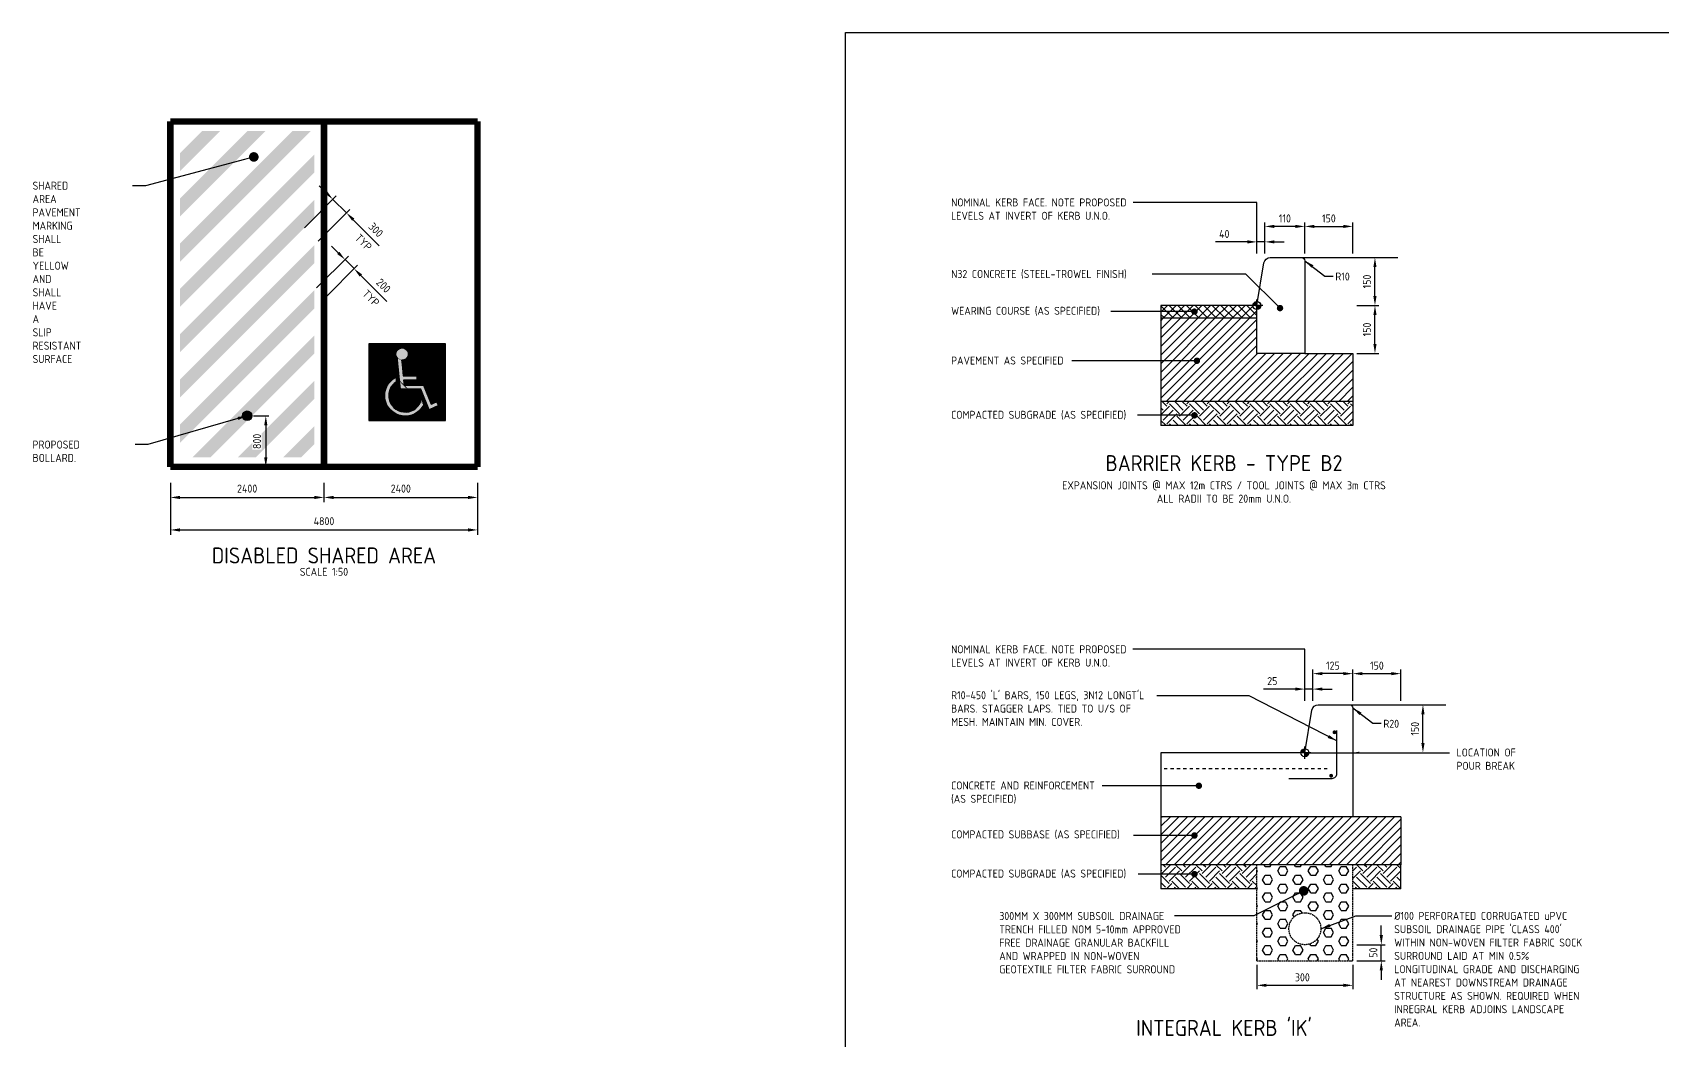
# Model space of a CAD drawing. Header units: metres. Extents: x -11330 to 7985, y 7141 to 12399.
# Drawn here: x -2515 to 2578, y 9249 to 12399 of the extents above; entities that cross this region are included whole.
import ezdxf
from ezdxf import colors
from ezdxf.entities.mleader import LeaderData, LeaderLine
from ezdxf.enums import TextEntityAlignment as Align
from ezdxf.math import Vec2, Vec3

# ---------------------------------------------------------------- set-up
doc = ezdxf.new("R2010")
doc.units = ezdxf.units.M
for name, pattern in [('DAS2535', [7, 5, -2]), ('DASHED', [20, 10, -10]), ('DASHED2', [6, 4, -2])]:
    doc.linetypes.add(name, pattern=pattern)
for name, color, linetype in [('_NRP-CONCRETE', 7, 'Continuous'), ('_NRP-DIMENSIONS', 1, 'Continuous'), ('_NRP-GEN THIN', 7, 'Continuous'), ('_NRP-GROUND LINE', 7, 'Continuous'), ('_NRP-HATCH', 250, 'Continuous'), ('_NRP-REINFT BARS TIES S', 7, 'Continuous'), ('_NRP-REINFT MESH', 7, 'DASHED'), ('_NRP-SETOUT POINT', 230, 'Continuous'), ('_NRP-SUBBASE EARTHWORKS', 251, 'Continuous'), ('_NRP-SUBBASE MEMBRANE', 7, 'DAS2535'), ('_NRP-TEXT 2.5', 7, 'Continuous'), ('_NRP-TEXT 5.0', 4, 'Continuous'), ('C_LNMK_CHEVRON', 4, 'Continuous'), ('C_TEXT_DIMS', 1, 'Continuous'), ('C_TEXT_MLEADER', 1, 'Continuous'), ('XREF', 7, 'Continuous')]:
    doc.layers.add(name, color=color, linetype=linetype)
doc.layers.add('_NRP-SETOUT', color=40, linetype='Continuous', plot=False)
doc.layers.add('VPORTS', color=11, linetype='Continuous', plot=False)
doc.styles.add('ISOCP', font='isocp.shx')
doc.dimstyles.new('DETAILS', dxfattribs={"dimtxt": 2.5, "dimasz": 3, "dimexe": 1.25, "dimexo": 1.25, "dimgap": 1.25, "dimtad": 1, "dimdec": 0, "dimzin": 1, "dimdsep": 46, "dimtxsty": 'ISOCP', "dimcen": 1.5, "dimclrd": 1, "dimclre": 1, "dimclrt": 7, "dimaunit": 1, "dimazin": 0, "dimtfac": 1, "dimtdec": 0, "dimtmove": 0, "dimatfit": 3, "dimfxl": 1, "dimarcsym": 0})
doc.dimstyles.new('ISOCP', dxfattribs={"dimtxt": 2.5, "dimasz": 3, "dimexe": 1.5, "dimexo": 5, "dimgap": 1.5, "dimtad": 1, "dimzin": 0, "dimdsep": 46, "dimtxsty": 'ISOCP', "dimcen": 1, "dimclrd": 256, "dimclre": 256, "dimclrt": 7, "dimadec": 0, "dimazin": 0, "dimtfac": 1, "dimtmove": 0, "dimatfit": 2, "dimfxl": 1, "dimtolj": 1, "dimtzin": 0, "dimlwd": -1, "dimlwe": -1, "dimarcsym": 0})

# ---------------------------------------------------------------- blocks, each defined once
blk = doc.blocks.new('*D26')
at = {"layer": '_NRP-DIMENSIONS', "color": 1, "lineweight": -2, "transparency": 16777216}
for p, q in [((1485.8, 10310.9), (1485.8, 10408.1)), ((1580.8, 10395.6), (1515.8, 10395.6)), ((1610.8, 10310.9), (1610.8, 10408.1))]:
    blk.add_line(p, q, dxfattribs=at)
at = {"layer": '_NRP-DIMENSIONS', "color": 1, "transparency": 16777216}
for points in [[(1515.8, 10400.6), (1515.8, 10390.6), (1485.8, 10395.6)], [(1580.8, 10400.6), (1580.8, 10390.6), (1610.8, 10395.6)]]:
    blk.add_solid(points, dxfattribs=at)
at = {"layer": '_NRP-DIMENSIONS', "color": 7, "transparency": 16777216, "insert": (1548.3, 10420.6), "char_height": 25, "attachment_point": 5, "style": 'ISOCP'}
blk.add_mtext('125', dxfattribs=at)
blk = doc.blocks.new('*D27')
at = {"layer": '_NRP-DIMENSIONS', "color": 1, "lineweight": -2, "transparency": 16777216}
for p, q in [((1430.8, 10347.3), (1331.9, 10347.3)), ((1460.8, 10310.9), (1460.8, 10359.8)), ((1485.8, 10347.3), (1460.8, 10347.3)), ((1485.8, 10310.9), (1485.8, 10359.8)), ((1515.8, 10347.3), (1545.8, 10347.3))]:
    blk.add_line(p, q, dxfattribs=at)
at = {"layer": '_NRP-DIMENSIONS', "color": 1, "transparency": 16777216}
for points in [[(1430.8, 10352.3), (1430.8, 10342.3), (1460.8, 10347.3)], [(1515.8, 10352.3), (1515.8, 10342.3), (1485.8, 10347.3)]]:
    blk.add_solid(points, dxfattribs=at)
at = {"layer": '_NRP-DIMENSIONS', "color": 7, "transparency": 16777216, "insert": (1359, 10372.3), "char_height": 25, "attachment_point": 5, "style": 'ISOCP'}
blk.add_mtext('25', dxfattribs=at)
blk = doc.blocks.new('*D28')
at = {"layer": '_NRP-DIMENSIONS', "color": 1, "lineweight": -2, "transparency": 16777216}
for p, q in [((1610.8, 10310.9), (1610.8, 10408.1)), ((1640.8, 10395.6), (1730.8, 10395.6)), ((1760.8, 10310.9), (1760.8, 10408.1))]:
    blk.add_line(p, q, dxfattribs=at)
at = {"layer": '_NRP-DIMENSIONS', "color": 1, "transparency": 16777216}
for points in [[(1640.8, 10400.6), (1640.8, 10390.6), (1610.8, 10395.6)], [(1730.8, 10400.6), (1730.8, 10390.6), (1760.8, 10395.6)]]:
    blk.add_solid(points, dxfattribs=at)
at = {"layer": '_NRP-DIMENSIONS', "color": 7, "transparency": 16777216, "insert": (1685.8, 10420.6), "char_height": 25, "attachment_point": 5, "style": 'ISOCP'}
blk.add_mtext('150', dxfattribs=at)
blk = doc.blocks.new('*D29')
at = {"layer": '_NRP-DIMENSIONS', "color": 1, "lineweight": -2, "transparency": 16777216}
for p, q in [((1773.3, 10298.4), (1842.2, 10298.4)), ((1829.7, 10178.4), (1829.7, 10268.4)), ((1773.3, 10148.4), (1842.2, 10148.4))]:
    blk.add_line(p, q, dxfattribs=at)
at = {"layer": '_NRP-DIMENSIONS', "color": 1, "transparency": 16777216}
for points in [[(1824.7, 10268.4), (1834.7, 10268.4), (1829.7, 10298.4)], [(1824.7, 10178.4), (1834.7, 10178.4), (1829.7, 10148.4)]]:
    blk.add_solid(points, dxfattribs=at)
at = {"layer": '_NRP-DIMENSIONS', "color": 7, "transparency": 16777216, "insert": (1804.7, 10223.4), "char_height": 25, "attachment_point": 5, "rotation": 90, "style": 'ISOCP'}
blk.add_mtext('150', dxfattribs=at)
blk = doc.blocks.new('*D30')
at = {"layer": '_NRP-DIMENSIONS', "color": 1, "lineweight": -2, "transparency": 16777216}
for p, q in [((1699.6, 9578.4), (1699.6, 9608.4)), ((1623.3, 9548.4), (1712.1, 9548.4)), ((1699.6, 9498.4), (1699.6, 9548.4)), ((1623.3, 9498.4), (1712.1, 9498.4)), ((1699.6, 9468.4), (1699.6, 9438.4))]:
    blk.add_line(p, q, dxfattribs=at)
at = {"layer": '_NRP-DIMENSIONS', "color": 1, "transparency": 16777216}
for points in [[(1694.6, 9578.4), (1704.6, 9578.4), (1699.6, 9548.4)], [(1694.6, 9468.4), (1704.6, 9468.4), (1699.6, 9498.4)]]:
    blk.add_solid(points, dxfattribs=at)
at = {"layer": '_NRP-DIMENSIONS', "color": 7, "transparency": 16777216, "insert": (1674.6, 9523.4), "char_height": 25, "attachment_point": 5, "rotation": 90, "style": 'ISOCP'}
blk.add_mtext('50', dxfattribs=at)
blk = doc.blocks.new('*D31')
at = {"layer": '_NRP-DIMENSIONS', "color": 1, "lineweight": -2, "transparency": 16777216}
for p, q in [((1310.8, 9485.9), (1310.8, 9409)), ((1610.8, 9485.9), (1610.8, 9409)), ((1340.8, 9421.5), (1580.8, 9421.5))]:
    blk.add_line(p, q, dxfattribs=at)
at = {"layer": '_NRP-DIMENSIONS', "color": 1, "transparency": 16777216}
for points in [[(1340.8, 9426.5), (1340.8, 9416.5), (1310.8, 9421.5)], [(1580.8, 9426.5), (1580.8, 9416.5), (1610.8, 9421.5)]]:
    blk.add_solid(points, dxfattribs=at)
at = {"layer": '_NRP-DIMENSIONS', "color": 7, "transparency": 16777216, "insert": (1452.9, 9446.5), "char_height": 25, "attachment_point": 5, "style": 'ISOCP'}
blk.add_mtext('300', dxfattribs=at)
blk = doc.blocks.new('*D33')
at = {"layer": '_NRP-DIMENSIONS', "color": 1, "lineweight": -2, "transparency": 16777216}
for p, q in [((3293.6, 13591.3), (3293.6, 13688.5)), ((3388.6, 13676), (3323.6, 13676)), ((3418.6, 13591.3), (3418.6, 13688.5))]:
    blk.add_line(p, q, dxfattribs=at)
at = {"layer": '_NRP-DIMENSIONS', "color": 1, "transparency": 16777216}
for points in [[(3323.6, 13681), (3323.6, 13671), (3293.6, 13676)], [(3388.6, 13681), (3388.6, 13671), (3418.6, 13676)]]:
    blk.add_solid(points, dxfattribs=at)
at = {"layer": '_NRP-DIMENSIONS', "color": 7, "transparency": 16777216, "insert": (3356.1, 13701), "char_height": 25, "attachment_point": 5, "style": 'ISOCP'}
blk.add_mtext('110', dxfattribs=at)
blk = doc.blocks.new('*D34')
at = {"layer": '_NRP-DIMENSIONS', "color": 1, "lineweight": -2, "transparency": 16777216}
for p, q in [((3238.6, 13627.6), (3139.3, 13627.6)), ((3268.6, 13591.3), (3268.6, 13640.1)), ((3293.6, 13627.6), (3268.6, 13627.6)), ((3293.6, 13591.3), (3293.6, 13640.1)), ((3323.6, 13627.6), (3353.6, 13627.6))]:
    blk.add_line(p, q, dxfattribs=at)
at = {"layer": '_NRP-DIMENSIONS', "color": 1, "transparency": 16777216}
for points in [[(3238.6, 13632.6), (3238.6, 13622.6), (3268.6, 13627.6)], [(3323.6, 13632.6), (3323.6, 13622.6), (3293.6, 13627.6)]]:
    blk.add_solid(points, dxfattribs=at)
at = {"layer": '_NRP-DIMENSIONS', "color": 7, "transparency": 16777216, "insert": (3166.8, 13652.6), "char_height": 25, "attachment_point": 5, "style": 'ISOCP'}
blk.add_mtext('40', dxfattribs=at)
blk = doc.blocks.new('*D35')
at = {"layer": '_NRP-DIMENSIONS', "color": 1, "lineweight": -2, "transparency": 16777216}
for p, q in [((3418.6, 13591.3), (3418.6, 13688.5)), ((3448.6, 13676), (3538.6, 13676)), ((3568.6, 13591.3), (3568.6, 13688.5))]:
    blk.add_line(p, q, dxfattribs=at)
at = {"layer": '_NRP-DIMENSIONS', "color": 1, "transparency": 16777216}
for points in [[(3448.6, 13681), (3448.6, 13671), (3418.6, 13676)], [(3538.6, 13681), (3538.6, 13671), (3568.6, 13676)]]:
    blk.add_solid(points, dxfattribs=at)
at = {"layer": '_NRP-DIMENSIONS', "color": 7, "transparency": 16777216, "insert": (3493.6, 13701), "char_height": 25, "attachment_point": 5, "style": 'ISOCP'}
blk.add_mtext('150', dxfattribs=at)
blk = doc.blocks.new('*D36')
at = {"layer": '_NRP-DIMENSIONS', "color": 1, "lineweight": -2, "transparency": 16777216}
for p, q in [((3581.1, 13428.8), (3650, 13428.8)), ((3637.5, 13308.8), (3637.5, 13398.8)), ((3581.1, 13278.8), (3650, 13278.8))]:
    blk.add_line(p, q, dxfattribs=at)
at = {"layer": '_NRP-DIMENSIONS', "color": 1, "transparency": 16777216}
for points in [[(3632.5, 13398.8), (3642.5, 13398.8), (3637.5, 13428.8)], [(3632.5, 13308.8), (3642.5, 13308.8), (3637.5, 13278.8)]]:
    blk.add_solid(points, dxfattribs=at)
at = {"layer": '_NRP-DIMENSIONS', "color": 7, "transparency": 16777216, "insert": (3612.5, 13353.8), "char_height": 25, "attachment_point": 5, "rotation": 90, "style": 'ISOCP'}
blk.add_mtext('150', dxfattribs=at)
blk = doc.blocks.new('*D37')
at = {"layer": '_NRP-DIMENSIONS', "color": 1, "lineweight": -2, "transparency": 16777216}
for p, q in [((3581.1, 13578.8), (3650, 13578.8)), ((3637.5, 13458.8), (3637.5, 13548.8)), ((3581.1, 13428.8), (3650, 13428.8))]:
    blk.add_line(p, q, dxfattribs=at)
at = {"layer": '_NRP-DIMENSIONS', "color": 1, "transparency": 16777216}
for points in [[(3632.5, 13548.8), (3642.5, 13548.8), (3637.5, 13578.8)], [(3632.5, 13458.8), (3642.5, 13458.8), (3637.5, 13428.8)]]:
    blk.add_solid(points, dxfattribs=at)
at = {"layer": '_NRP-DIMENSIONS', "color": 7, "transparency": 16777216, "insert": (3612.5, 13503.8), "char_height": 25, "attachment_point": 5, "rotation": 90, "style": 'ISOCP'}
blk.add_mtext('150', dxfattribs=at)
blk = doc.blocks.new('A$Caffd6f21')
at = {"true_color": 0x0066cc}
h = blk.add_hatch(dxfattribs=at)
h.set_pattern_fill('ANSI31', color=152, scale=0.001)
h.set_pattern_definition([(45, (-0.4318104, -0.6088382), (-0.002245064, 0.002245064), [])])
h.paths.add_polyline_path([(0.769, 0.591), (-0.431, 0.592), (-0.432, -0.608), (0.768, -0.609)])
edge = h.paths.add_edge_path(flags=16)
edge.add_line((0.319, 0.089), (0.318, 0.025))
edge.add_line((0.318, 0.025), (0.113, 0.025))
edge.add_line((0.113, 0.025), (0.121, -0.053))
edge.add_line((0.121, -0.053), (0.423, -0.053))
edge.add_line((0.423, -0.053), (0.545, -0.353))
edge.add_line((0.545, -0.353), (0.628, -0.314))
edge.add_line((0.628, -0.314), (0.655, -0.372))
edge.add_line((0.655, -0.372), (0.51, -0.44))
edge.add_line((0.51, -0.44), (0.38, -0.117))
edge.add_line((0.38, -0.117), (0.063, -0.117))
edge.add_line((0.063, -0.117), (0.014, 0.369))
edge.add_ellipse((0.088, 0.431), major_axis=(0.0222, 0.094), ratio=0.999318, start_angle=-169.9407, end_angle=143.7256, ccw=False)
edge.add_line((0.082, 0.335), (0.107, 0.089))
edge.add_line((0.107, 0.089), (0.319, 0.089))
edge = h.paths.add_edge_path(flags=16)
edge.add_line((0.39, -0.27), (0.426, -0.36))
edge.add_ellipse((0.138, -0.218), major_axis=(0.074, 0.313), ratio=0.999318, start_angle=40.0458, end_angle=256.9976, ccw=False)
edge.add_line((-0.007, 0.07), (0, 0))
edge.add_ellipse((0.138, -0.218), major_axis=(0.059, 0.251), ratio=0.999318, start_angle=45.6609, end_angle=271.5156)
at = {"true_color": 0xffffff}
h = blk.add_hatch(color=7, dxfattribs=at)
edge = h.paths.add_edge_path()
edge.add_ellipse((0.088, 0.431), major_axis=(0.0222, 0.094), ratio=0.999318, start_angle=-169.9407, end_angle=143.7256, ccw=False)
edge.add_line((0.082, 0.335), (0.107, 0.089))
edge.add_line((0.107, 0.089), (0.319, 0.089))
edge.add_line((0.319, 0.089), (0.318, 0.025))
edge.add_line((0.318, 0.025), (0.113, 0.025))
edge.add_line((0.113, 0.025), (0.121, -0.053))
edge.add_line((0.121, -0.053), (0.423, -0.053))
edge.add_line((0.423, -0.053), (0.545, -0.353))
edge.add_line((0.545, -0.353), (0.628, -0.314))
edge.add_line((0.628, -0.314), (0.655, -0.372))
edge.add_line((0.655, -0.372), (0.51, -0.44))
edge.add_line((0.51, -0.44), (0.38, -0.117))
edge.add_line((0.38, -0.117), (0.063, -0.117))
edge.add_line((0.063, -0.117), (0.014, 0.369))
edge = h.paths.add_edge_path()
edge.add_ellipse((0.138, -0.218), major_axis=(0.074, 0.313), ratio=0.999318, start_angle=40.0458, end_angle=256.9976, ccw=False)
edge.add_line((-0.007, 0.07), (0, 0))
edge.add_ellipse((0.138, -0.218), major_axis=(0.059, 0.251), ratio=0.999318, start_angle=45.6609, end_angle=271.5156)
edge.add_line((0.39, -0.27), (0.426, -0.36))
at = {"color": 150, "true_color": 0x0073e6}
blk.add_lwpolyline([(-0.432, -0.608), (0.768, -0.609), (0.769, 0.591), (-0.431, 0.592)], close=True, dxfattribs=at)
at = {"color": 7, "true_color": 0xffffff}
for points in [[(0.063, -0.117), (0.014, 0.369)], [(0.082, 0.335), (0.107, 0.089)], [(-0.007, 0.07), (0, 0)], [(0.107, 0.089), (0.319, 0.089)], [(0.318, 0.025), (0.113, 0.025)], [(0.113, 0.025), (0.121, -0.053)], [(0.319, 0.089), (0.318, 0.025)], [(0.38, -0.117), (0.063, -0.117)], [(0.121, -0.053), (0.423, -0.053)], [(0.51, -0.44), (0.38, -0.117)], [(0.423, -0.053), (0.545, -0.353)], [(0.39, -0.27), (0.426, -0.36)], [(0.655, -0.372), (0.51, -0.44)], [(0.545, -0.353), (0.628, -0.314)], [(0.628, -0.314), (0.655, -0.372)]]:
    blk.add_lwpolyline(points, dxfattribs=at)
at = {"color": 7, "true_color": 0xffffff, "extrusion": (0, 0, -1)}
for centre, major_axis, start_param, end_param in [((0.088, 0.431), (0.0222, 0.094), 3.7747, 9.249211), ((0.138, -0.218), (0.074, 0.313), 1.797732, 5.584254)]:
    blk.add_ellipse(centre, major_axis=major_axis, ratio=0.999318, start_param=start_param, end_param=end_param, dxfattribs=at)
at = {"color": 7, "true_color": 0xffffff}
blk.add_ellipse((0.138, -0.218), major_axis=(0.059, 0.251), ratio=0.999318, start_param=0.796934, end_param=4.738841, dxfattribs=at)
blk = doc.blocks.new('*D56')
at = {"color": 1, "linetype": 'Continuous', "transparency": 16777216}
for p, q in [((21792, -9144), (21792, -9445)), ((24192, -9144), (24192, -9445)), ((21942, -9370), (24042, -9370))]:
    blk.add_line(p, q, dxfattribs=at)
at = {"color": 1, "transparency": 16777216}
for points in [[(21942, -9345), (21942, -9395), (21792, -9370)], [(24042, -9345), (24042, -9395), (24192, -9370)]]:
    blk.add_solid(points, dxfattribs=at)
at = {"color": 7, "transparency": 16777216, "insert": (22992, -9232), "char_height": 125, "attachment_point": 5, "style": 'ISOCP'}
blk.add_mtext('\\A1;2400', dxfattribs=at)
blk = doc.blocks.new('*D57')
at = {"color": 1, "linetype": 'Continuous', "transparency": 16777216}
for p, q in [((19392, -9144), (19392, -9445)), ((21792, -9144), (21792, -9445)), ((19542, -9370), (21642, -9370))]:
    blk.add_line(p, q, dxfattribs=at)
at = {"color": 1, "transparency": 16777216}
for points in [[(19542, -9345), (19542, -9395), (19392, -9370)], [(21642, -9345), (21642, -9395), (21792, -9370)]]:
    blk.add_solid(points, dxfattribs=at)
at = {"color": 7, "transparency": 16777216, "insert": (20592, -9232), "char_height": 125, "attachment_point": 5, "style": 'ISOCP'}
blk.add_mtext('\\A1;2400', dxfattribs=at)
blk = doc.blocks.new('*D58')
at = {"color": 1, "linetype": 'Continuous', "transparency": 16777216}
for p, q in [((21825, -4605), (21719, -4499)), ((21488, -5155), (21984, -4658)), ((21931, -4712), (22144, -4924)), ((21700, -5367), (22197, -4871)), ((22250, -5030), (22656, -5436))]:
    blk.add_line(p, q, dxfattribs=at)
at = {"color": 1, "transparency": 16777216}
for points in [[(21843, -4588), (21808, -4623), (21931, -4712)], [(22267, -5012), (22232, -5047), (22144, -4924)]]:
    blk.add_solid(points, dxfattribs=at)
at = {"color": 7, "transparency": 16777216, "insert": (22603, -5189), "char_height": 125, "attachment_point": 5, "rotation": 315, "style": 'ISOCP', "bg_fill": 3, "box_fill_scale": 1.1, "bg_fill_color": 256, "bg_fill_true_color": 13158600, "bg_fill_transparency": 0}
blk.add_mtext('\\A1;300', dxfattribs=at)
at = {"color": 7, "transparency": 16777216, "insert": (22409, -5383), "char_height": 125, "attachment_point": 5, "rotation": 315, "style": 'ISOCP', "bg_fill": 3, "box_fill_scale": 1.1, "bg_fill_color": 256, "bg_fill_true_color": 13158600, "bg_fill_transparency": 0}
blk.add_mtext('\\A1;TYP', dxfattribs=at)
blk = doc.blocks.new('*D59')
at = {"color": 1, "linetype": 'Continuous', "transparency": 16777216}
for p, q in [((21677, -6097), (22174, -5601)), ((22014, -5548), (21908, -5442)), ((21819, -6238), (22315, -5742)), ((22121, -5654), (22262, -5795)), ((22368, -5901), (22775, -6308))]:
    blk.add_line(p, q, dxfattribs=at)
at = {"color": 1, "transparency": 16777216}
for points in [[(22032, -5530), (21997, -5565), (22121, -5654)], [(22386, -5884), (22350, -5919), (22262, -5795)]]:
    blk.add_solid(points, dxfattribs=at)
at = {"color": 7, "transparency": 16777216, "insert": (22722, -6060), "char_height": 125, "attachment_point": 5, "rotation": 315, "style": 'ISOCP', "bg_fill": 3, "box_fill_scale": 1.1, "bg_fill_color": 256, "bg_fill_true_color": 13158600, "bg_fill_transparency": 0}
blk.add_mtext('\\A1;200', dxfattribs=at)
at = {"color": 7, "transparency": 16777216, "insert": (22527, -6255), "char_height": 125, "attachment_point": 5, "rotation": 315, "style": 'ISOCP', "bg_fill": 3, "box_fill_scale": 1.1, "bg_fill_color": 256, "bg_fill_true_color": 13158600, "bg_fill_transparency": 0}
blk.add_mtext('\\A1;TYP', dxfattribs=at)
blk = doc.blocks.new('*D60')
at = {"color": 1, "linetype": 'Continuous', "transparency": 16777216}
for p, q in [((19392, -9144), (19392, -9953)), ((24192, -9144), (24192, -9953)), ((19542, -9878), (24042, -9878))]:
    blk.add_line(p, q, dxfattribs=at)
at = {"color": 1, "transparency": 16777216}
for points in [[(19542, -9853), (19542, -9903), (19392, -9878)], [(24042, -9853), (24042, -9903), (24192, -9878)]]:
    blk.add_solid(points, dxfattribs=at)
at = {"color": 7, "transparency": 16777216, "insert": (21792, -9741), "char_height": 125, "attachment_point": 5, "style": 'ISOCP'}
blk.add_mtext('\\A1;4800', dxfattribs=at)
blk = doc.blocks.new('*D61')
at = {"layer": 'C_TEXT_DIMS', "linetype": 'Continuous', "transparency": 16777216}
for p, q in [((20692, -8094), (20933, -8094)), ((20883, -8244), (20883, -8744)), ((20692, -8894), (20933, -8894))]:
    blk.add_line(p, q, dxfattribs=at)
at = {"layer": 'C_TEXT_DIMS', "transparency": 16777216}
for points in [[(20858, -8244), (20908, -8244), (20883, -8094)], [(20858, -8744), (20908, -8744), (20883, -8894)]]:
    blk.add_solid(points, dxfattribs=at)
at = {"layer": 'C_TEXT_DIMS', "color": 7, "transparency": 16777216, "insert": (20746, -8494), "char_height": 125, "attachment_point": 5, "rotation": 90, "style": 'ISOCP', "bg_fill": 3, "box_fill_scale": 1.1, "bg_fill_color": 256, "bg_fill_true_color": 13158600, "bg_fill_transparency": 0}
blk.add_mtext('\\A1;800', dxfattribs=at)
blk = doc.blocks.new('_Dot')
at = {"color": 0, "linetype": 'ByBlock', "lineweight": -2}
blk.add_line((-0.5, 0), (-1, 0), dxfattribs=at)
at = {"color": 0, "linetype": 'ByBlock', "const_width": 0.5}
blk.add_lwpolyline([(-0.25, 0, 1), (0.25, 0, 1)], format="xyb", close=True, dxfattribs=at)
blk = doc.blocks.new('A$Ca3fdd93b')
at = {"layer": '_NRP-HATCH'}
h = blk.add_hatch(dxfattribs=at)
h.set_pattern_fill('ANSI37', color=256, scale=6, style=0)
h.set_pattern_definition([(45, (-2805.015, -1207.548), (-13.47038, 13.47038), []), (135, (-2805.015, -1207.548), (-13.47038, -13.47038), [])])
h.paths.add_polyline_path([(0, -40), (0, 0), (-300, 0), (-300, -40)])
h = blk.add_hatch(dxfattribs=at)
h.set_pattern_fill('ANSI31', color=256, scale=6, style=0)
h.set_pattern_definition([(45, (-2805.015, -1207.548), (-13.47038, 13.47038), [])])
h.paths.add_polyline_path([(300, -150), (0, -150), (0, -40), (-300, -40), (-300, -300), (300, -300)])
at = {"layer": '_NRP-SETOUT POINT'}
h = blk.add_hatch(color=256, dxfattribs=at)
h.dxf.hatch_style = 1
h.paths.add_polyline_path([(-12.5, 0, -0.414214), (0, 12.5), (0, 0)])
h.paths.add_polyline_path([(0, 0), (12.5, 0, -0.414214), (0, -12.5)])
at = {"layer": '_NRP-SUBBASE EARTHWORKS'}
h = blk.add_hatch(dxfattribs=at)
h.set_pattern_fill('EARTH', color=256, scale=7, angle=45, style=0)
h.set_pattern_definition([(45, (-2805.015, -1207.548), (7e-15, 62.8618), [44.45, -44.45]), (45, (-2816.8, -1195.76), (7e-15, 62.8618), [44.45, -44.45]), (45, (-2828.59, -1183.975), (7e-15, 62.8618), [44.45, -44.45]), (135, (-2828.59, -1176.117), (-62.8618, 7e-15), [44.45, -44.45]), (135, (-2816.8, -1164.33), (-62.8618, 7e-15), [44.45, -44.45]), (135, (-2805.015, -1152.544), (-62.8618, 7e-15), [44.45, -44.45])])
h.paths.add_polyline_path([(300, -375), (300, -300), (-300, -300), (-300, -375)])
at = {"layer": '_NRP-CONCRETE'}
blk.add_lwpolyline([(0, 0), (22.2, 133.3, -0.366629), (41.9, 150), (140, 150, -0.414214), (150, 140), (150, -150), (0, -150), (0, 0)], format="xyb", close=True, dxfattribs=at)
at = {"layer": '_NRP-DIMENSIONS', "lineweight": -2}
blk.add_lwpolyline([(0, 162.5), (0, 322.1), (-386.4, 322.1)], dxfattribs=at)
at = {"layer": '_NRP-GEN THIN'}
for p, q in [((0, 0), (-300, 0)), ((0, -40), (-300, -40)), ((150, -150), (300, -150)), ((300, -150), (300, -300)), ((300, -300), (-300, -300))]:
    blk.add_line(p, q, dxfattribs=at)
at = {"layer": '_NRP-GROUND LINE'}
blk.add_line((140, 150), (440, 150), dxfattribs=at)
at = {"layer": '_NRP-SETOUT'}
for p, q in [((-300, 0), (-300, -375)), ((300, -300), (300, -375)), ((300, -375), (-300, -375))]:
    blk.add_line(p, q, dxfattribs=at)
at = {"layer": '_NRP-SETOUT POINT'}
for p, q in [((19.1, 0), (-19.1, 0)), ((0, -19.1), (0, 19.1))]:
    blk.add_line(p, q, dxfattribs=at)
blk.add_circle((0, 0), 12.5, dxfattribs=at)
at = {"layer": '_NRP-TEXT 2.5', "style": 'ISOCP'}
blk.add_text('R10', height=25, dxfattribs=at).set_placement((245.1, 78.1))
at = {"layer": '_NRP-TEXT 2.5', "char_height": 25, "style": 'ISOCP'}
for s, insert, width, attachment_point in [('NOMINAL KERB FACE. NOTE PROPOSED LEVELS AT INVERT OF KERB U.N.O.', (-955.3, 334.6), 565.492, 1), ('N32 CONCRETE (STEEL-TROWEL FINISH)', (-955.3, 111), 662.799, 1), ('WEARING COURSE (AS SPECIFIED)', (-955.3, -4.1), 662.799, 1), ('PAVEMENT AS SPECIFIED', (-955.3, -159.5), 662.799, 1), ('COMPACTED SUBGRADE (AS SPECIFIED)', (-955.3, -329.1), 662.799, 1), ('EXPANSION JOINTS @ MAX 12m CTRS / TOOL JOINTS @ MAX 3m CTRS\\PALL RADII TO BE 20mm U.N.O.', (-102.7, -549.5), 1100, 2)]:
    blk.add_mtext(s, dxfattribs=dict(at, insert=insert, width=width, attachment_point=attachment_point))
at = {"layer": '_NRP-TEXT 5.0', "style": 'ISOCP'}
blk.add_text('BARRIER KERB - TYPE B2', height=50, dxfattribs=at).set_placement((-102.7, -517.6), align=Align.CENTER)
at = {"layer": '_NRP-DIMENSIONS'}
for base, p1, p2, angle, text, picture, middle in [((25, 247.2), (150, 150), (25, 150), 180, '110', '*D33', (87.5, 272.2)), ((368.9, 0), (300, -150), (300, 0), 90, '150', '*D36', (343.9, -75))]:
    dim = blk.add_linear_dim(base=base, p1=p1, p2=p2, angle=angle, text=text, dimstyle='DETAILS', override={"dimscale": 10, "dimtix": 0, "dimtofl": 1, "dimtmove": 0, "dimatfit": 3}, dxfattribs=at)
    dim.commit()
    dim.dimension.update_dxf_attribs({"geometry": picture, "text_midpoint": middle, "insert": (-3268.6, -13428.8)})
for base, p1, angle, picture, middle in [((300, 247.2), (150, 150), 180, '*D35', (225, 272.2)), ((368.9, 150), (300, 0), 90, '*D37', (343.9, 75))]:
    dim = blk.add_linear_dim(base=base, p1=p1, p2=(300, 150), angle=angle, dimstyle='DETAILS', override={"dimscale": 10, "dimtix": 0, "dimtofl": 1, "dimtmove": 0, "dimatfit": 3}, dxfattribs=at)
    dim.commit()
    dim.dimension.update_dxf_attribs({"geometry": picture, "text_midpoint": middle, "insert": (-3268.6, -13428.8)})
dim = blk.add_linear_dim(base=(0, 198.9), p1=(25, 150), p2=(0, 150), angle=180, text='40', dimstyle='DETAILS', override={"dimscale": 10, "dimtix": 0, "dimtofl": 1, "dimtmove": 0, "dimatfit": 3}, dxfattribs=at)
dim.commit()
dim.dimension.update_dxf_attribs({"geometry": '*D34', "text_midpoint": (-101.8, 198.9), "dimtype": 128, "insert": (-3268.6, -13428.8)})
for points, override in [([(150, 140), (212.5, 92), (238.6, 92)], {"dimscale": 10, "dimtxt": 25, "dimasz": 3}), ([(72.3, -8.2), (-34, 98.1), (-327.4, 98.1)], {"dimscale": 10, "dimtxt": 25, "dimasz": 2, "dimldrblk": 'Dot'}), ([(-195.1, -19.1), (-456.2, -19.1)], {"dimscale": 10, "dimtxt": 25, "dimasz": 2, "dimldrblk": 'Dot'}), ([(-187.3, -172.6), (-578.3, -172.6)], {"dimscale": 10, "dimtxt": 25, "dimasz": 2, "dimldrblk": 'Dot'}), ([(-195.1, -343.2), (-373.5, -343.2)], {"dimscale": 10, "dimtxt": 25, "dimasz": 2, "dimldrblk": 'Dot'})]:
    blk.add_leader(points, dimstyle='DETAILS', override=override, dxfattribs=at)
blk = doc.blocks.new('DSA')
h = blk.add_hatch(color=2)
h.dxf.hatch_style = 1
edge = h.paths.add_edge_path()
edge.add_arc((1200, -4600), 75, 0, 360)
at = {"layer": 'C_LNMK_CHEVRON'}
for points in [[(1486, -150), (1203.2, -150), (150, -1203.2), (150, -1486)], [(2193.1, -150), (1910.3, -150), (150, -1910.3), (150, -2193.1)], [(778.9, -150), (496.1, -150), (150, -496.1), (150, -778.9)], [(2250, -800.3), (2250, -517.4), (150, -2617.4), (150, -2900.3)], [(2250, -1507.4), (2250, -1224.5), (150, -3324.5), (150, -3607.4)], [(2250, -2214.5), (2250, -1931.6), (150, -4031.6), (150, -4314.5)], [(2250, -2921.6), (2250, -2638.7), (150, -4738.7), (150, -5021.6)], [(1052.9, -5250), (1335.8, -5250), (2250, -4335.8), (2250, -4052.9)], [(1760.1, -5250), (2042.9, -5250), (2250, -5042.9), (2250, -4760.1)]]:
    blk.add_hatch(color=40, dxfattribs=at).paths.add_polyline_path(points)
h = blk.add_hatch(color=40, dxfattribs=at)
edge = h.paths.add_edge_path()
edge.add_line((345.8, -5250), (628.7, -5250))
edge.add_line((628.7, -5250), (1180.6, -4698.1))
edge.add_arc((1200, -4600), 100, 11.19631, 258.80369, ccw=False)
edge.add_line((1298.1, -4580.6), (2250, -3628.7))
edge.add_line((2250, -3628.7), (2250, -3345.8))
edge.add_line((2250, -3345.8), (345.8, -5250))
at = {"color": 2}
blk.add_circle((1200, -4600, 67631.8), 75, dxfattribs=at)
at = {"layer": 'C_LNMK_CHEVRON', "color": 40, "const_width": 100}
for points in [[(4800, 0), (0, 0)], [(0, 0), (0, -5400)], [(2400, -5400), (2400, 0)], [(4800, -5400), (4800, 0)], [(4800, -5400), (0, -5400)]]:
    blk.add_lwpolyline(points, dxfattribs=at)
at = {"layer": 'XREF', "xscale": 1000, "yscale": 1000, "zscale": 1000}
blk.add_blockref('A$Caffd6f21', (3531.8, -4066.7, 67631.8), dxfattribs=at)
at = {"insert": (2400, -6976), "char_height": 125, "width": 1000, "attachment_point": 2, "style": 'ISOCP'}
blk.add_mtext('SCALE 1:50', dxfattribs=at)
at = {"layer": '_NRP-TEXT 5.0', "style": 'ISOCP'}
blk.add_text('DISABLED SHARED AREA', height=250, dxfattribs=at).set_placement((2400, -6908.2), align=Align.CENTER)
for base, p1, p2, picture, middle in [((2400, -5876.1), (0, -5400, 67631.8), (2400, -5400, 67631.8), '*D57', (1200, -5738.6)), ((4800, -5876.1), (2400, -5400, 67631.8), (4800, -5400, 67631.8), '*D56', (3600, -5738.6))]:
    dim = blk.add_linear_dim(base=base, p1=p1, p2=p2, dimstyle='ISOCP', override={"dimscale": 50, "dimdec": 0, "dimlfac": 1, "dimclrd": 1, "dimclre": 1, "dimtix": 0, "dimtofl": 1, "dimtmove": 0, "dimatfit": 2})
    dim.commit()
    dim.dimension.update_dxf_attribs({"geometry": picture, "text_midpoint": middle, "insert": (-19391.9, 3493.7)})
dim = blk.add_linear_dim(base=(4800, -6384.5), p1=(0, -5400, 67631.8), p2=(4800, -5400, 67631.8), dimstyle='ISOCP', override={"dimscale": 50, "dimdec": 0, "dimclrd": 1, "dimclre": 1})
dim.commit()
dim.dimension.update_dxf_attribs({"geometry": '*D60', "text_midpoint": (2400, -6384.5), "dimtype": 128, "insert": (-19391.9, 3493.7)})
at = {"layer": 'C_TEXT_MLEADER'}
ml = blk.add_multileader_mtext('Standard', dxfattribs=at)
ml.set_content('SHARED AREA PAVEMENT MARKING SHALL BE YELLOW AND SHALL HAVE A SLIP RESISTANT SURFACE', color=7, style='ISOCP')
ml.set_leader_properties(color=256, linetype='Continuous', lineweight=-1)
ml.set_arrow_properties(name='DOT')
ml.build(insert=Vec2(0, 0))
ml.multileader.update_dxf_attribs({"dogleg_length": 5, "arrow_head_size": 150})
ctx = ml.context
ctx.base_point, ctx.char_height, ctx.arrow_head_size, ctx.landing_gap_size, ctx.plane_origin = Vec3(-2227, -1004.7, 67699.5), 125, 150, 75, Vec3(-3789.4, -913.2, 67699.5)
notes = []
notes.append((ctx, [(1, (1, 1, 0), (-388.9, -1004.7, 67699.5), (-1, 0), 200, [(0, [(1304.1, -555.2, 67699.5)], 0, [])])]))
ctx.mtext.insert, ctx.mtext.width, ctx.mtext.defined_height, ctx.mtext.flow_direction = Vec3(-2152, -942.2, 67699.5), 1508.125, 960.3, 5
for ctx, leaders in notes:
    for number, flags, end, landing, length, lines in leaders:
        leader = LeaderData()
        leader.index, (leader.has_last_leader_line, leader.has_dogleg_vector, leader.attachment_direction) = number, flags
        leader.last_leader_point, leader.dogleg_vector, leader.dogleg_length = Vec3(end), Vec3(landing), length
        for number, points, colour, breaks in lines:
            line = LeaderLine()
            line.index, line.vertices, line.color, line.breaks = number, Vec3.list(points), colors.encode_raw_color(colour), breaks
            leader.lines.append(line)
        ctx.leaders.append(leader)
dim = blk.add_linear_dim(base=(2751.6, -1430), p1=(2060.9, -1696.5, 67631.8), p2=(2273, -1908.6, 67631.8), angle=315, dimstyle='ISOCP', override={"dimscale": 50, "dimexo": 1, "dimdec": 0, "dimpost": '\\XTYP', "dimclrd": 1, "dimclre": 1, "dimtmove": 0, "dimtfill": 1})
dim.commit()
dim.dimension.update_dxf_attribs({"geometry": '*D58', "text_midpoint": (3114, -1792.4), "dimtype": 129, "insert": (-19391.9, 3493.7)})
at = {"layer": 'C_TEXT_DIMS'}
dim = blk.add_linear_dim(base=(1491.2, -5400, 67699.5), p1=(1200, -4600, 67631.8), p2=(1200.6, -5400, 67631.8), angle=90, dimstyle='ISOCP', override={"dimscale": 50, "dimexe": 1, "dimexo": 2, "dimdec": 0, "dimtfill": 1}, dxfattribs=at)
dim.commit()
dim.dimension.update_dxf_attribs({"geometry": '*D61', "text_midpoint": (1353.7, -5000, 67699.5), "insert": (-19391.9, 3493.7)})
dim = blk.add_linear_dim(base=(2870.1, -2301.5), p1=(2250, -2638.7, 67631.8), p2=(2391.4, -2780.2, 67631.8), angle=315, dimstyle='ISOCP', override={"dimscale": 50, "dimexo": 1, "dimdec": 0, "dimpost": '\\XTYP', "dimclrd": 1, "dimclre": 1, "dimtfill": 1})
dim.commit()
dim.dimension.update_dxf_attribs({"geometry": '*D59', "text_midpoint": (3232.5, -2663.9), "dimtype": 129, "insert": (-19391.9, 3493.7)})
at = {"layer": 'C_TEXT_MLEADER'}
ml = blk.add_multileader_mtext('Standard', dxfattribs=at)
ml.set_content('PROPOSED BOLLARD. ', color=7, style='ISOCP')
ml.set_leader_properties(color=256, linetype='Continuous', lineweight=-1)
ml.build(insert=Vec2(0, 0))
ml.multileader.update_dxf_attribs({"dogleg_length": 5, "arrow_head_size": 150})
ctx = ml.context
ctx.base_point, ctx.char_height, ctx.arrow_head_size, ctx.landing_gap_size, ctx.plane_origin = Vec3(-2227, -5051.2, 67699.5), 125, 150, 75, Vec3(-3809, -4569.8, 67699.5)
notes = []
notes.append((ctx, [(1, (1, 1, 0), (-352, -5051.2, 67699.5), (-1, 0), 200, [(0, [(1200, -4600, 67699.5)], 0, [])])]))
ctx.mtext.insert, ctx.mtext.width, ctx.mtext.flow_direction = Vec3(-2152, -4988.2, 67699.5), 1545, 5
for ctx, leaders in notes:
    for number, flags, end, landing, length, lines in leaders:
        leader = LeaderData()
        leader.index, (leader.has_last_leader_line, leader.has_dogleg_vector, leader.attachment_direction) = number, flags
        leader.last_leader_point, leader.dogleg_vector, leader.dogleg_length = Vec3(end), Vec3(landing), length
        for number, points, colour, breaks in lines:
            line = LeaderLine()
            line.index, line.vertices, line.color, line.breaks = number, Vec3.list(points), colors.encode_raw_color(colour), breaks
            leader.lines.append(line)
        ctx.leaders.append(leader)

msp = doc.modelspace()

# ---------------------------------------------------------------- hatches: boundary and pattern name
at = {"layer": '_NRP-HATCH'}
h = msp.add_hatch(dxfattribs=at)
h.set_pattern_fill('ANSI31', color=256, scale=6, style=0)
h.set_pattern_definition([(45, (-660.126, 21879.817), (-13.470384, 13.470384), [])])
h.paths.add_polyline_path([(1760.8, 9948.4), (1010.8, 9948.4), (1010.8, 9798.4), (1760.8, 9798.4)])
h = msp.add_hatch(dxfattribs=at)
h.set_pattern_fill('HEX', color=256, scale=5, style=0)
h.set_pattern_definition([(0, (16814.315, 10645.3), (0, 27.496307), [15.875, -31.75]), (120, (16814.315, 10645.3), (-23.8125, -13.748153), [15.875, -31.75]), (60, (16830.19, 10645.3), (-23.8125, 13.748153), [15.875, -31.75])])
h.paths.add_polyline_path([(1510.8, 9598.4, -1), (1410.8, 9598.4, -1)], flags=16)
h.paths.add_polyline_path([(1610.8, 9798.4), (1310.8, 9798.4), (1310.8, 9498.4), (1610.8, 9498.4)])
at = {"layer": '_NRP-SETOUT POINT'}
h = msp.add_hatch(color=7, dxfattribs=at)
h.dxf.hatch_style = 1
h.paths.add_polyline_path([(1448.3, 10148.4, -0.414214), (1460.8, 10160.9), (1460.8, 10148.4)])
h.paths.add_polyline_path([(1460.8, 10148.4), (1473.3, 10148.4, -0.414214), (1460.8, 10135.9)])
at = {"layer": '_NRP-SUBBASE EARTHWORKS'}
h = msp.add_hatch(dxfattribs=at)
h.set_pattern_fill('EARTH', color=256, scale=7, angle=45, style=0)
h.set_pattern_definition([(45, (-660.126, 21879.817), (7e-15, 62.8618), [44.45, -44.45]), (45, (-671.913, 21891.604), (7e-15, 62.8618), [44.45, -44.45]), (45, (-683.7, 21903.39), (7e-15, 62.8618), [44.45, -44.45]), (135, (-683.7, 21911.25), (-62.8618, 7e-15), [44.45, -44.45]), (135, (-671.913, 21923.035), (-62.8618, 7e-15), [44.45, -44.45]), (135, (-660.126, 21934.82), (-62.8618, 7e-15), [44.45, -44.45])])
h.paths.add_polyline_path([(1610.8, 9798.4), (1610.8, 9723.4), (1760.8, 9723.4), (1760.8, 9798.4)])
h.paths.add_polyline_path([(1310.8, 9723.4), (1310.8, 9798.4), (1010.8, 9798.4), (1010.8, 9723.4)])

# ---------------------------------------------------------------- linework, layer by layer
at = {"layer": '_NRP-CONCRETE'}
for p, q in [((1460.8, 10148.4), (1010.8, 10148.4)), ((1610.8, 10148.4), (1610.8, 9948.4)), ((1610.8, 9948.4), (1010.8, 9948.4))]:
    msp.add_line(p, q, dxfattribs=at)
at = {"layer": '_NRP-CONCRETE', "linetype": 'DASHED2', "ltscale": 0.5}
msp.add_line((1460.8, 10148.4), (1610.8, 10148.4), dxfattribs=at)
at = {"layer": '_NRP-CONCRETE'}
msp.add_lwpolyline([(1460.8, 10148.4), (1483, 10281.7, -0.366629), (1502.7, 10298.4), (1600.8, 10298.4, -0.414214), (1610.8, 10288.4), (1610.8, 10148.4)], format="xyb", dxfattribs=at)
at = {"layer": '_NRP-DIMENSIONS', "lineweight": -2}
msp.add_lwpolyline([(1460.8, 10313.4), (1460.8, 10471.7), (923.4, 10471.7)], dxfattribs=at)
at = {"layer": '_NRP-GEN THIN'}
for p, q in [((1760.8, 9948.4), (1010.8, 9948.4)), ((1760.8, 9948.4), (1760.8, 9798.4)), ((1760.8, 9798.4), (1010.8, 9798.4))]:
    msp.add_line(p, q, dxfattribs=at)
at = {"layer": '_NRP-GROUND LINE'}
msp.add_line((1600.8, 10298.4), (1900.8, 10298.4), dxfattribs=at)
at = {"layer": '_NRP-REINFT BARS TIES S', "linetype": 'Continuous', "flags": 128}
msp.add_lwpolyline([(1410.8, 10068.4), (1545.8, 10068.4, 0.414214), (1560.8, 10083.4), (1560.8, 10218.4)], format="xyb", dxfattribs=at)
at = {"layer": '_NRP-REINFT BARS TIES S', "const_width": 6}
for points in [[(1550.4, 10212.4, 1), (1556.4, 10212.4, 1)], [(1539.8, 10076.5, 1), (1545.8, 10076.5, 1)]]:
    msp.add_lwpolyline(points, format="xyb", close=True, dxfattribs=at)
at = {"layer": '_NRP-REINFT MESH'}
msp.add_line((1530.8, 10098.4), (1010.8, 10098.4), dxfattribs=at)
at = {"layer": '_NRP-SETOUT'}
for p, q in [((1010.8, 10148.4), (1010.8, 9723.4)), ((1760.8, 9723.4), (1760.8, 9798.4)), ((1310.8, 9723.4), (1010.8, 9723.4)), ((1760.8, 9723.4), (1610.8, 9723.4))]:
    msp.add_line(p, q, dxfattribs=at)
at = {"layer": '_NRP-SETOUT POINT', "color": 7}
for p, q in [((1479.8, 10148.4), (1441.7, 10148.4)), ((1460.8, 10129.3), (1460.8, 10167.5))]:
    msp.add_line(p, q, dxfattribs=at)
msp.add_circle((1460.8, 10148.4), 12.5, dxfattribs=at)
at = {"layer": '_NRP-SUBBASE MEMBRANE'}
for p, q in [((1310.8, 9498.4), (1310.8, 9798.4)), ((1610.8, 9498.4), (1610.8, 9798.4)), ((1310.8, 9498.4), (1610.8, 9498.4))]:
    msp.add_line(p, q, dxfattribs=at)
msp.add_circle((1460.8, 9598.4), 50, dxfattribs=at)
at = {"layer": 'VPORTS'}
msp.add_lwpolyline([(7984.9, 7140.7), (25.1, 7140.7), (25.1, 12399), (7984.9, 12399)], close=True, dxfattribs=at)

# ---------------------------------------------------------------- block references
at = {"xscale": 0.2, "yscale": 0.2, "zscale": 0.2}
msp.add_blockref('DSA', (-2084.1, 12121.5), dxfattribs=at)
msp.add_blockref('A$Ca3fdd93b', (1310.8, 11546.1))

# ---------------------------------------------------------------- texts
at = {"layer": '_NRP-TEXT 2.5', "style": 'ISOCP'}
msp.add_text('R20', height=25, dxfattribs=at).set_placement((1705.9, 10226.5))
at = {"layer": '_NRP-TEXT 2.5', "char_height": 25, "attachment_point": 1, "style": 'ISOCP'}
for s, insert, width in [('NOMINAL KERB FACE. NOTE PROPOSED LEVELS AT INVERT OF KERB U.N.O.', (355.4, 10484.2), 569.579), ("R10-450 'L' BARS, 150 LEGS, 3N12 LONGT'L BARS. STAGGER LAPS. TIED TO U/S OF MESH. MAINTAIN MIN. COVER.", (355.4, 10340.6), 630.088), ('LOCATION OF POUR BREAK', (1934.6, 10161.7), 189), ('CONCRETE AND REINFORCEMENT (AS SPECIFIED)', (355.4, 10058.6), 465.316), ('COMPACTED SUBBASE (AS SPECIFIED)', (355.4, 9905.8), 662.799), ('COMPACTED SUBGRADE (AS SPECIFIED)', (355.4, 9783.2), 662.799), ('300MM X 300MM SUBSOIL DRAINAGE TRENCH FILLED NOM 5-10mm APPROVED FREE DRAINAGE GRANULAR BACKFILL AND WRAPPED IN NON-WOVEN GEOTEXTILE FILTER FABRIC SURROUND', (505.9, 9650.6), 574.088), ("%%C100 PERFORATED CORRUGATED uPVC SUBSOIL DRAINAGE PIPE 'CLASS 400' WITHIN NON-WOVEN FILTER FABRIC SOCK SURROUND LAID AT MIN 0.5% LONGITUDINAL GRADE AND DISCHARGING AT NEAREST DOWNSTREAM DRAINAGE STRUCTURE AS SHOWN. REQUIRED WHEN INREGRAL KERB ADJOINS LANDSCAPE AREA.", (1740, 9651.1), 606.625)]:
    msp.add_mtext(s, dxfattribs=dict(at, insert=insert, width=width))
at = {"layer": '_NRP-TEXT 5.0', "style": 'ISOCP'}
msp.add_text("INTEGRAL KERB 'IK'", height=50, dxfattribs=at).set_placement((1208.1, 9263.4), align=Align.CENTER)

# ---------------------------------------------------------------- dimensions: what is measured, and where the dimension line sits
at = {"layer": '_NRP-DIMENSIONS'}
dim = msp.add_linear_dim(base=(1460.8, 10347.3), p1=(1485.8, 10298.4), p2=(1460.8, 10298.4), angle=180, text='25', dimstyle='DETAILS', override={"dimscale": 10, "dimtix": 0, "dimtofl": 1, "dimtmove": 0, "dimatfit": 3}, dxfattribs=at)
dim.commit()
dim.dimension.update_dxf_attribs({"geometry": '*D27', "text_midpoint": (1359, 10347.3), "dimtype": 128})
dim = msp.add_linear_dim(base=(1485.8, 10395.6), p1=(1610.8, 10298.4), p2=(1485.8, 10298.4), angle=180, text='125', dimstyle='DETAILS', override={"dimscale": 10, "dimtix": 0, "dimtofl": 1, "dimtmove": 0, "dimatfit": 3}, dxfattribs=at)
dim.commit()
dim.dimension.update_dxf_attribs({"geometry": '*D26', "text_midpoint": (1548.3, 10420.6)})
for base, p1, angle, picture, middle in [((1760.8, 10395.6), (1610.8, 10298.4), 180, '*D28', (1685.8, 10420.6)), ((1829.7, 10298.4), (1760.8, 10148.4), 90, '*D29', (1804.7, 10223.4))]:
    dim = msp.add_linear_dim(base=base, p1=p1, p2=(1760.8, 10298.4), angle=angle, dimstyle='DETAILS', override={"dimscale": 10, "dimtix": 0, "dimtofl": 1, "dimtmove": 0, "dimatfit": 3}, dxfattribs=at)
    dim.commit()
    dim.dimension.update_dxf_attribs({"geometry": picture, "text_midpoint": middle})
dim = msp.add_linear_dim(base=(1699.6, 9548.4), p1=(1610.8, 9498.4), p2=(1610.8, 9548.4), angle=90, dimstyle='DETAILS', override={"dimscale": 10}, dxfattribs=at)
dim.commit()
dim.dimension.update_dxf_attribs({"geometry": '*D30', "text_midpoint": (1699.6, 9523.4), "dimtype": 128})
dim = msp.add_linear_dim(base=(1610.8, 9421.5), p1=(1310.8, 9498.4), p2=(1610.8, 9498.4), dimstyle='DETAILS', override={"dimscale": 10}, dxfattribs=at)
dim.commit()
dim.dimension.update_dxf_attribs({"geometry": '*D31', "text_midpoint": (1452.9, 9421.5), "dimtype": 128})

# ---------------------------------------------------------------- leaders
for points, override in [([(1560.8, 10185.4), (1286.8, 10326.3), (997.7, 10326.3)], {"dimscale": 10, "dimtxt": 25, "dimasz": 3}), ([(1610.8, 10288.4), (1673.3, 10240.4), (1699.4, 10240.4)], {"dimscale": 10, "dimtxt": 25, "dimasz": 3}), ([(1610.8, 10148.4), (1913, 10148.4)], {"dimscale": 10, "dimtxt": 25, "dimasz": 2}), ([(1129.6, 10045.2), (827.5, 10045.2)], {"dimscale": 10, "dimtxt": 25, "dimasz": 2, "dimldrblk": 'Dot'}), ([(1115.7, 9889.8), (925.2, 9889.8)], {"dimscale": 10, "dimtxt": 25, "dimasz": 2, "dimldrblk": 'Dot'}), ([(1115.7, 9769.1), (940.2, 9769.1)], {"dimscale": 10, "dimtxt": 25, "dimasz": 2, "dimldrblk": 'Dot'}), ([(1457.1, 9716.7), (1301.2, 9638.2), (1053.9, 9638.2)], {"dimscale": 10, "dimtxt": 25, "dimasz": 3, "dimldrblk": 'Dot'}), ([(1510.8, 9598.4), (1620.3, 9638.2), (1732.7, 9638.2)], {"dimscale": 10, "dimtxt": 25, "dimasz": 3})]:
    msp.add_leader(points, dimstyle='DETAILS', override=override, dxfattribs=at)

doc.saveas('drawing.dxf')
